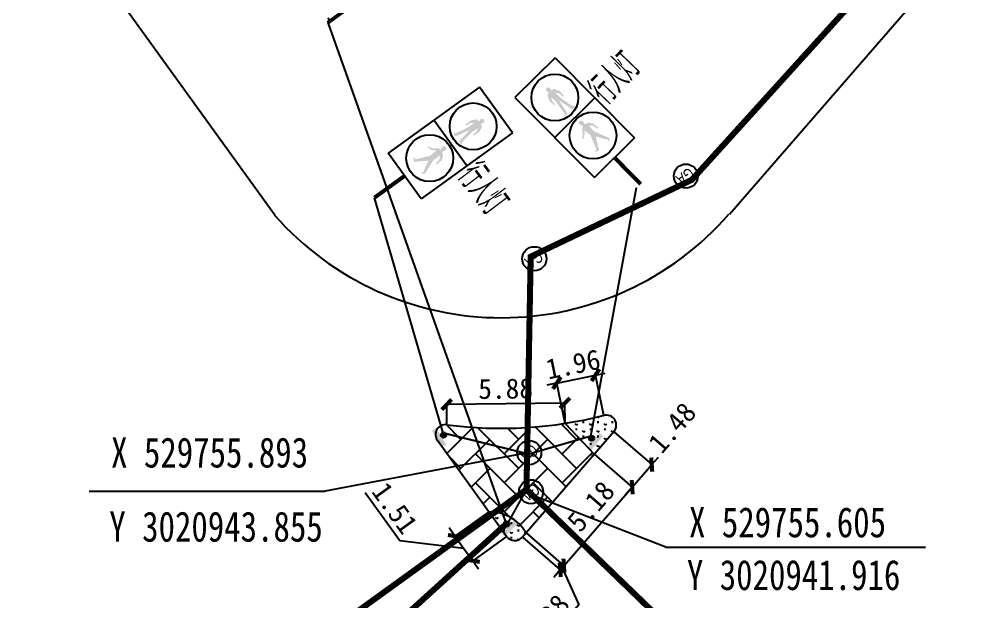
# Model space of a CAD drawing. Extents: x 529560 to 530007, y 3020685 to 3021211.
# Drawn here: x 529730.53 to 529777.95, y 3020936.43 to 3020965.42 of the extents above; entities that cross this region are included whole.
import ezdxf

# ---------------------------------------------------------------- set-up
doc = ezdxf.new("R2010")
doc.units = 0
doc.header["$LTSCALE"] = 0.5
doc.header["$PDMODE"] = 32
doc.linetypes.add('HIDDEN', pattern=[9.525, 6.35, -3.175])
doc.layers.get('0').update_dxf_attribs({"linetype": 'CONTINUOUS'})
doc.layers.get('Defpoints').update_dxf_attribs({"linetype": 'CONTINUOUS'})
for name, color, linetype in [('@-交通信号', 7, 'CONTINUOUS'), ('@-交通管线', 7, 'CONTINUOUS'), ('@-信号标注', 5, 'CONTINUOUS'), ('@-管线标注', 7, 'CONTINUOUS'), ('@-隔离岛', 3, 'CONTINUOUS'), ('ass', 7, 'CONTINUOUS')]:
    doc.layers.add(name, color=color, linetype=linetype)
doc.layers.add('PP-COM', color=7, linetype='CONTINUOUS', lineweight=0)
doc.styles.add('--黑体', font='simhei.ttf')
doc.styles.add('HT', font='rd.shx', dxfattribs={"bigfont": 'ht.shx'})
doc.styles.add('szsjbg', font='simhei.ttf', dxfattribs={"width": 0.7})
doc.styles.add('黑体', font='simhei.ttf')
doc.dimstyles.new('标志标注', dxfattribs={"dimtxt": 1, "dimasz": 0.5, "dimexe": 0, "dimexo": 0, "dimgap": 0.25, "dimtad": 1, "dimzin": 0, "dimdsep": 46, "dimtxsty": '--黑体', "dimblk": 'ARCHTICK', "dimcen": 0.09, "dimadec": 0, "dimazin": 0, "dimtfac": 1, "dimtix": 1, "dimtmove": 2, "dimatfit": 0, "dimfxl": 1, "dimtolj": 1, "dimtzin": 0, "dimarcsym": 0})
pattern_1 = [(90, (-9e-05, 2e-05), (-0.35920999999, 0.35921000001), [0.09525, -0.62317]), (44.999999998, (-9e-05, 2e-05), (-0.35921024483, 0.35921024485), [0.09525, -0.41275]), (134.999999998, (-9e-05, 2e-05), (-0.35921024485, -0.35921024483), [0.09525, -0.41275])]

# ---------------------------------------------------------------- blocks, each defined once
blk = doc.blocks.new('A$C3C3D2F93')
at = {"layer": '@-交通信号', "linetype": 'ByBlock', "lineweight": -3}
for points in [[(0.637, 0.384, 1), (0.372, 0.384, 1)], [(0.956, 0), (0.961, 0.236), (0.005, 0.257), (0, 0.022)]]:
    blk.add_hatch(color=14, dxfattribs=at).paths.add_polyline_path(points)
at = {"layer": '@-交通信号', "color": 14}
blk.add_circle((0.504, 0.384), 0.132, dxfattribs=at)
blk = doc.blocks.new('A$C20262908')
at = {"layer": '@-交通信号'}
h = blk.add_hatch(color=256, dxfattribs=at)
h.paths.add_polyline_path([(1.601, 6.21), (1.706, 6.036), (1.722, 5.788), (1.783, 5.821), (1.804, 6.13), (1.677, 6.402), (1.523, 6.443), (1.539, 6.504), (1.559, 6.569), (1.543, 6.63), (1.502, 6.668), (1.445, 6.684), (1.388, 6.668), (1.347, 6.63), (1.331, 6.569), (1.351, 6.504), (1.367, 6.443), (1.213, 6.402), (1.087, 6.13), (1.107, 5.821), (1.168, 5.788), (1.184, 6.036), (1.29, 6.21), (1.29, 5.821), (1.168, 5.121), (1.123, 5.111), (1.111, 5.044), (1.29, 5.044), (1.445, 5.821), (1.601, 5.044), (1.779, 5.044), (1.767, 5.111), (1.722, 5.121), (1.601, 5.821)])
h.paths.add_polyline_path([(1.341, 3.49), (1.054, 2.775), (0.944, 2.773), (0.925, 2.741), (1.096, 2.633), (1.484, 3.257), (1.792, 2.709), (1.763, 2.677), (1.767, 2.651), (1.81, 2.633), (1.908, 2.713), (1.604, 3.493), (1.618, 3.874), (1.771, 3.714), (1.81, 3.45), (1.876, 3.49), (1.847, 3.801), (1.705, 4.004), (1.535, 4.062), (1.528, 4.106, 0.207228), (1.537, 4.304, 0.071106), (1.522, 4.326, 0.097589), (1.506, 4.338, 0.022233), (1.487, 4.346, 0.040799), (1.476, 4.348, 0.045979), (1.448, 4.351, 0.036358), (1.412, 4.348, 0.028309), (1.393, 4.345, 0.024691), (1.371, 4.338, 0.079385), (1.346, 4.324, 0.12435), (1.335, 4.309, 0.081145), (1.33, 4.289, 0.069556), (1.332, 4.266, 0.00473), (1.334, 4.256, 0.009011), (1.335, 4.251, 0.057142), (1.341, 4.235, -0.068241), (1.346, 4.222, -0.124353), (1.345, 4.202, 0.089456), (1.342, 4.175, 0.014819), (1.344, 4.155, -0.022419), (1.346, 4.134, 0.042847), (1.346, 4.124, 0.182875), (1.348, 4.118, 0.101619), (1.357, 4.113, 0.029922), (1.401, 4.103), (1.401, 4.058), (1.292, 4.033), (1.222, 3.94), (1.111, 3.794), (1.071, 3.758), (0.896, 3.648), (0.949, 3.608), (1.139, 3.707), (1.186, 3.732), (1.292, 3.875)])
for p, q in [((0, 7.463), (0, 1.854)), ((2.805, 7.463), (0, 7.463)), ((2.805, 7.463), (2.805, 1.854)), ((2.805, 4.659), (0, 4.659)), ((2.805, 1.854), (0, 1.854))]:
    blk.add_line(p, q, dxfattribs=at)
at = {"layer": '@-交通信号', "const_width": 0.2, "flags": 128}
blk.add_lwpolyline([(1.402, 1.854), (1.402, 0)], dxfattribs=at)
at = {"layer": '@-交通信号', "color": 1}
blk.add_circle((1.402, 6.061), 1.166, dxfattribs=at)
at = {"layer": '@-交通信号', "color": 3}
blk.add_circle((1.418, 3.384), 1.166, dxfattribs=at)
blk = doc.blocks.new('人行灯')
at = {"layer": '@-交通信号', "rotation": 335.5426217795846}
blk.add_blockref('A$C20262908', (502933.847, 73806.932), dxfattribs=at)
at = {"layer": '@-交通信号', "style": 'HT', "width": 0.6}
blk.add_text('行人灯', height=1.5, rotation=336.8117, dxfattribs=at).set_placement((502938.13, 73809.252))
blk = doc.blocks.new('A$C6DDB773E')
at = {"layer": '@-交通信号'}
for p, q in [((10165, 30), (10165, 0)), ((10165, 30), (10764, 30)), ((10210, 79), (10210, 30)), ((10165, 0), (10764, 0))]:
    blk.add_line(p, q, dxfattribs=at)
blk = doc.blocks.new('_ArchTick')
at = {"color": 0, "linetype": 'ByBlock', "const_width": 0.4}
blk.add_lwpolyline([(-0.5, -0.5), (0.5, 0.5)], dxfattribs=at)
blk = doc.blocks.new('*D193')
at = {"layer": 'Defpoints', "color": 0, "linetype": 'Continuous', "transparency": 16777216}
for p in [(529751.788, 3020946.248), (529751.799, 3020945.243), (529757.677, 3020945.311)]:
    blk.add_point(p, dxfattribs=at)
at = {"layer": 'PP-COM', "color": 0, "linetype": 'Continuous', "lineweight": -2, "transparency": 16777216}
for p, q in [((529757.666, 3020946.316), (529751.788, 3020946.248)), ((529751.799, 3020945.243), (529751.788, 3020946.248)), ((529757.677, 3020945.311), (529757.666, 3020946.316))]:
    blk.add_line(p, q, dxfattribs=at)
at = {"layer": 'PP-COM', "color": 0, "linetype": 'Continuous', "lineweight": -2, "transparency": 16777216, "xscale": 0.5, "yscale": 0.5, "zscale": 0.5}
for p, rotation in [((529751.788, 3020946.248), 180.6584896355752), ((529757.666, 3020946.316), 0.658489635575279)]:
    blk.add_blockref('_ArchTick', p, dxfattribs=dict(at, rotation=rotation))
at = {"layer": 'PP-COM', "color": 0, "linetype": 'Continuous', "transparency": 16777216, "insert": (529754.718, 3020947.032), "char_height": 1, "attachment_point": 5, "rotation": 0.6585, "style": '--黑体'}
blk.add_mtext('\\A1;5.88', dxfattribs=at)
blk = doc.blocks.new('*D194')
at = {"layer": 'Defpoints', "color": 0, "linetype": 'Continuous', "transparency": 16777216}
for p in [(529759.184, 3020947.712), (529759.597, 3020945.707), (529757.677, 3020945.311)]:
    blk.add_point(p, dxfattribs=at)
at = {"layer": 'PP-COM', "color": 0, "linetype": 'Continuous', "lineweight": -2, "transparency": 16777216}
for p, q in [((529757.264, 3020947.317), (529759.184, 3020947.712)), ((529759.184, 3020947.712), (529759.674, 3020947.813)), ((529759.597, 3020945.707), (529759.184, 3020947.712)), ((529757.264, 3020947.317), (529756.774, 3020947.216)), ((529757.677, 3020945.311), (529757.264, 3020947.317))]:
    blk.add_line(p, q, dxfattribs=at)
at = {"layer": 'PP-COM', "color": 0, "linetype": 'Continuous', "lineweight": -2, "transparency": 16777216, "xscale": 0.5, "yscale": 0.5, "zscale": 0.5}
for p, rotation in [((529759.184, 3020947.712), 191.6422226475429), ((529757.264, 3020947.317), 11.64222264754289)]:
    blk.add_blockref('_ArchTick', p, dxfattribs=dict(at, rotation=rotation))
at = {"layer": 'PP-COM', "color": 0, "linetype": 'Continuous', "transparency": 16777216, "insert": (529758.073, 3020948.249), "char_height": 1, "attachment_point": 5, "rotation": 11.6422, "style": '--黑体'}
blk.add_mtext('\\A1;1.96', dxfattribs=at)
blk = doc.blocks.new('*D195')
at = {"layer": 'Defpoints', "color": 0, "linetype": 'Continuous', "transparency": 16777216}
for p in [(529755.733, 3020939.867, 2950.57), (529755.55, 3020939.656), (529757.617, 3020938.23)]:
    blk.add_point(p, dxfattribs=at)
at = {"layer": 'PP-COM', "color": 0, "linetype": 'Continuous', "lineweight": -2, "transparency": 16777216}
for p, q in [((529755.733, 3020939.867), (529757.617, 3020938.23)), ((529755.55, 3020939.656), (529757.434, 3020938.02)), ((529757.617, 3020938.23), (529757.945, 3020938.608)), ((529757.434, 3020938.02), (529757.107, 3020937.642)), ((529757.434, 3020938.02), (529757.617, 3020938.23)), ((529757.434, 3020938.02), (529757.617, 3020938.23)), ((529757.526, 3020938.125), (529758.35, 3020936.286)), ((529758.35, 3020936.286), (529756.214, 3020933.826))]:
    blk.add_line(p, q, dxfattribs=at)
at = {"layer": 'PP-COM', "color": 0, "linetype": 'Continuous', "lineweight": -2, "transparency": 16777216, "xscale": 0.5, "yscale": 0.5, "zscale": 0.5}
for p, rotation in [((529757.434, 3020938.02), 49.0279956646644), ((529757.617, 3020938.23), 229.0279956646644)]:
    blk.add_blockref('_ArchTick', p, dxfattribs=dict(at, rotation=rotation))
at = {"layer": 'PP-COM', "color": 0, "linetype": 'Continuous', "transparency": 16777216, "insert": (529756.712, 3020935.552), "char_height": 1, "attachment_point": 5, "rotation": 49.028, "style": '--黑体'}
blk.add_mtext('\\A1;0.28', dxfattribs=at)
blk = doc.blocks.new('*D196')
at = {"layer": 'Defpoints', "color": 0, "linetype": 'Continuous', "transparency": 16777216}
for p in [(529759.126, 3020943.774), (529761.011, 3020942.138), (529755.733, 3020939.867, 2950.57)]:
    blk.add_point(p, dxfattribs=at)
at = {"layer": 'PP-COM', "color": 0, "linetype": 'Continuous', "lineweight": -2, "transparency": 16777216}
for p, q in [((529759.126, 3020943.774), (529761.011, 3020942.138)), ((529757.617, 3020938.23), (529761.011, 3020942.138)), ((529755.733, 3020939.867), (529757.617, 3020938.23))]:
    blk.add_line(p, q, dxfattribs=at)
at = {"layer": 'PP-COM', "color": 0, "linetype": 'Continuous', "lineweight": -2, "transparency": 16777216, "xscale": 0.5, "yscale": 0.5, "zscale": 0.5}
for p, rotation in [((529761.011, 3020942.138), 49.02799566466442), ((529757.617, 3020938.23), 229.0279956646644)]:
    blk.add_blockref('_ArchTick', p, dxfattribs=dict(at, rotation=rotation))
at = {"layer": 'PP-COM', "color": 0, "linetype": 'Continuous', "transparency": 16777216, "insert": (529758.95, 3020941.186), "char_height": 1, "attachment_point": 5, "rotation": 49.028, "style": '--黑体'}
blk.add_mtext('\\A1;5.18', dxfattribs=at)
blk = doc.blocks.new('*D197')
at = {"layer": 'Defpoints', "color": 0, "linetype": 'Continuous', "transparency": 16777216}
for p in [(529760.099, 3020944.894), (529759.126, 3020943.774), (529761.983, 3020943.258)]:
    blk.add_point(p, dxfattribs=at)
at = {"layer": 'PP-COM', "color": 0, "linetype": 'Continuous', "lineweight": -2, "transparency": 16777216}
for p, q in [((529760.099, 3020944.894), (529761.983, 3020943.258)), ((529759.126, 3020943.774), (529761.011, 3020942.138)), ((529761.011, 3020942.138), (529761.983, 3020943.258)), ((529761.983, 3020943.258), (529762.311, 3020943.635)), ((529761.011, 3020942.138), (529760.683, 3020941.76))]:
    blk.add_line(p, q, dxfattribs=at)
at = {"layer": 'PP-COM', "color": 0, "linetype": 'Continuous', "lineweight": -2, "transparency": 16777216, "xscale": 0.5, "yscale": 0.5, "zscale": 0.5}
for p, rotation in [((529761.983, 3020943.258), 229.0279956646644), ((529761.011, 3020942.138), 49.0279956646644)]:
    blk.add_blockref('_ArchTick', p, dxfattribs=dict(at, rotation=rotation))
at = {"layer": 'PP-COM', "color": 0, "linetype": 'Continuous', "transparency": 16777216, "insert": (529763.004, 3020945.095), "char_height": 1, "attachment_point": 5, "rotation": 49.028, "style": '--黑体'}
blk.add_mtext('\\A1;1.48', dxfattribs=at)
blk = doc.blocks.new('*D199')
at = {"layer": 'Defpoints', "color": 0, "linetype": 'Continuous', "transparency": 16777216}
for p in [(529753.882, 3020940.918), (529754.767, 3020939.691), (529753.085, 3020938.477)]:
    blk.add_point(p, dxfattribs=at)
at = {"layer": 'PP-COM', "color": 0, "linetype": 'Continuous', "lineweight": -2, "transparency": 16777216}
for p, q in [((529749.467, 3020939.462), (529747.737, 3020941.858)), ((529753.882, 3020940.918), (529752.199, 3020939.703)), ((529752.199, 3020939.703), (529751.907, 3020940.108)), ((529752.642, 3020939.09), (529749.467, 3020939.462)), ((529752.199, 3020939.703), (529753.085, 3020938.477)), ((529752.199, 3020939.703), (529753.085, 3020938.477)), ((529754.767, 3020939.691), (529753.085, 3020938.477)), ((529753.085, 3020938.477), (529753.377, 3020938.071))]:
    blk.add_line(p, q, dxfattribs=at)
at = {"layer": 'PP-COM', "color": 0, "linetype": 'Continuous', "lineweight": -2, "transparency": 16777216, "xscale": 0.5, "yscale": 0.5, "zscale": 0.5}
for p, rotation in [((529752.199, 3020939.703), 305.829585835388), ((529753.085, 3020938.477), 125.829585835388)]:
    blk.add_blockref('_ArchTick', p, dxfattribs=dict(at, rotation=rotation))
at = {"layer": 'PP-COM', "color": 0, "linetype": 'Continuous', "transparency": 16777216, "insert": (529749.21, 3020941.099), "char_height": 1, "attachment_point": 5, "rotation": 305.8296, "style": '--黑体'}
blk.add_mtext('\\A1;1.51', dxfattribs=at)
blk = doc.blocks.new('A$C56756BC1')
at = {"layer": '@-交通管线'}
blk.add_circle((0.6, 0.6), 0.6, dxfattribs=at)
at = {"layer": '@-交通管线', "insert": (0.208, 0.914), "char_height": 0.6, "width": 0.64212, "attachment_point": 1, "style": 'szsjbg'}
blk.add_mtext('{\\fArial|b0|i0|c0|p32;GA}', dxfattribs=at)

msp = doc.modelspace()

# ---------------------------------------------------------------- hatches: boundary and pattern name
at = {"layer": '@-隔离岛', "linetype": 'Continuous'}
h = msp.add_hatch(dxfattribs=at)
h.set_pattern_fill('GRASS', color=256, scale=0.02, style=0)
h.set_pattern_definition(pattern_1)
h.paths.add_polyline_path([(529757.677, 3020945.311), (529759.126, 3020943.774), (529760.099, 3020944.894, 0.735606), (529759.597, 3020945.707, -0.023922)])
h = msp.add_hatch(dxfattribs=at)
h.set_pattern_fill('AR-HBONE', color=30, scale=0.01, angle=-2e-09, style=0)
h.paths.add_polyline_path([(529759.126, 3020943.774), (529757.677, 3020945.311, -0.072058), (529751.799, 3020945.243, 0.658215), (529751.328, 3020944.455), (529753.882, 3020940.918, -0.271112), (529755.733, 3020939.867)])
h = msp.add_hatch(dxfattribs=at)
h.set_pattern_fill('GRASS', color=256, scale=0.02, style=0)
h.set_pattern_definition(pattern_1)
h.paths.add_polyline_path([(529754.767, 3020939.691, 0.48341), (529755.55, 3020939.656), (529755.733, 3020939.867, 0.271112), (529753.882, 3020940.918)])

# ---------------------------------------------------------------- linework, layer by layer
at = {"layer": '@-交通信号', "linetype": 'Continuous'}
for p, q in [((529754.763, 3020940.309), (529745.915, 3020965.207)), ((529758.944, 3020944.577), (529761.219, 3020957.049, 1266.72)), ((529751.629, 3020944.774), (529748.193, 3020956.533))]:
    msp.add_line(p, q, dxfattribs=at)
at = {"layer": '@-交通管线', "color": 1, "const_width": 0.3, "flags": 128}
for points in [[(529755.755, 3020942.024), (529755.964, 3020953.603), (529763.978, 3020957.425), (529776.003, 3020970.712)], [(529755.755, 3020942.024), (529735.148, 3020927.146)], [(529780.635, 3020917.958), (529755.755, 3020942.024)]]:
    msp.add_lwpolyline(points, dxfattribs=at)
at = {"layer": '@-交通管线', "color": 6, "const_width": 0.1}
for points in [[(529751.747, 3020944.801), (529755.866, 3020943.783)], [(529758.886, 3020944.661), (529755.866, 3020943.783)], [(529754.858, 3020940.401), (529755.755, 3020942.024)]]:
    msp.add_lwpolyline(points, dxfattribs=at)
at = {"layer": '@-信号标注', "linetype": 'HIDDEN', "ltscale": 0.2, "const_width": 0.3, "flags": 128}
msp.add_lwpolyline([(529754.745, 3020940.307), (529744.397, 3020930.905)], dxfattribs=at)
at = {"layer": '@-管线标注'}
for p, q in [((529755.893, 3020943.855), (529745.754, 3020941.946)), ((529734.02, 3020941.946), (529745.754, 3020941.946)), ((529755.605, 3020941.916), (529762.764, 3020939.144)), ((529775.585, 3020939.144), (529762.659, 3020939.144))]:
    msp.add_line(p, q, dxfattribs=at)
at = {"layer": '@-隔离岛', "linetype": 'Continuous', "flags": 128}
for points in [[(529751.799, 3020945.243, 0.096547), (529759.629, 3020945.715)], [(529760.099, 3020944.894, 0.735615), (529759.597, 3020945.707)], [(529751.799, 3020945.243, 0.658215), (529751.328, 3020944.455)], [(529754.767, 3020939.691, 0.48342), (529755.55, 3020939.656)]]:
    msp.add_lwpolyline(points, format="xyb", dxfattribs=at)
for points in [[(529757.677, 3020945.311), (529759.126, 3020943.774)], [(529754.767, 3020939.691), (529751.328, 3020944.455)]]:
    msp.add_lwpolyline(points, dxfattribs=at)
at = {"layer": '@-隔离岛', "linetype": 'Continuous', "elevation": 1475.285, "flags": 128}
msp.add_lwpolyline([(529760.099, 3020944.894), (529755.55, 3020939.656)], dxfattribs=at)
at = {"layer": '@-隔离岛', "linetype": 'Continuous', "elevation": 2950.57, "flags": 128}
msp.add_lwpolyline([(529755.733, 3020939.867, 0.271112), (529753.882, 3020940.918)], format="xyb", dxfattribs=at)
at = {"layer": 'ass', "color": 0, "linetype": 'Continuous', "flags": 128}
msp.add_lwpolyline([(529743.237, 3020955.662), (529643.888, 3021093.262)], dxfattribs=at)
at = {"layer": 'ass', "color": 0, "linetype": 'Continuous', "elevation": 1475.285, "flags": 128}
msp.add_lwpolyline([(529831.887, 3021031.572), (529796.314, 3020990.79), (529765.841, 3020955.701)], dxfattribs=at)
at = {"layer": 'ass', "color": 0, "linetype": 'Continuous', "flags": 128}
msp.add_lwpolyline([(529743.23, 3020955.671, 0.454169), (529765.82, 3020955.717)], format="xyb", dxfattribs=at)

# ---------------------------------------------------------------- block references
at = {"layer": '@-交通信号', "xscale": 0.0029999996875996, "yscale": 0.0029999996932092, "zscale": 0.0030000000000427, "rotation": 35.92758689412524}
msp.add_blockref('A$C6DDB773E', (529721.221, 3020947.313), dxfattribs=at)
at = {"layer": '@-交通信号'}
for name, p, rotation in [('人行灯', (420529.864, 2524510.259, 1266.72), 69.24248875481521), ('人行灯', (56341.463, 3206097.519), 330.2917772767717), ('A$C3C3D2F93', (529751.038, 3020944.935), 303.5369353786382), ('A$C3C3D2F93', (529758.964, 3020943.944), 50.51331796546504), ('A$C3C3D2F93', (529754.673, 3020939.681), 44.51331798087572)]:
    msp.add_blockref(name, p, dxfattribs=dict(at, rotation=rotation))
at = {"layer": '@-交通管线', "rotation": 214.1049366214369}
for p in [(529763.838, 3020958.44), (529756.306, 3020954.331), (529756.054, 3020944.688), (529756.144, 3020942.741)]:
    msp.add_blockref('A$C56756BC1', p, dxfattribs=at)

# ---------------------------------------------------------------- texts
at = {"layer": '@-管线标注', "style": '黑体', "width": 0.8}
for s, p in [('X 529755.893', (529735.102, 3020943.113)), ('Y 3020943.855', (529735.014, 3020939.429)), ('X 529755.605', (529763.836, 3020939.644)), ('Y 3020941.916', (529763.731, 3020937.021))]:
    msp.add_text(s, height=1.5, dxfattribs=at).set_placement(p)

# ---------------------------------------------------------------- dimensions: what is measured, and where the dimension line sits
at = {"layer": 'PP-COM', "color": 7, "linetype": 'Continuous'}
for p2, distance, picture, middle in [((529759.597, 3020945.707), 2.048, '*D194', (529758.073, 3020948.249)), ((529751.799, 3020945.243), -1.005, '*D193', (529754.718, 3020947.032))]:
    dim = msp.add_aligned_dim(p1=(529757.677, 3020945.311), p2=p2, distance=distance, dimstyle='标志标注', dxfattribs=at)
    dim.commit()
    dim.dimension.update_dxf_attribs({"geometry": picture, "text_midpoint": middle})
for base, p1, p2, picture, middle in [((529761.983, 3020943.258), (529759.126, 3020943.774), (529760.099, 3020944.894), '*D197', (529763.004, 3020945.095)), ((529761.0106, 3020942.1377), (529755.7329, 3020939.8668, 2950.57), (529759.1262, 3020943.7742), '*D196', (529758.9499, 3020941.1864))]:
    dim = msp.add_linear_dim(base=base, p1=p1, p2=p2, angle=229.028, dimstyle='标志标注', dxfattribs=at)
    dim.commit()
    dim.dimension.update_dxf_attribs({"geometry": picture, "text_midpoint": middle, "dimtype": 160})
for base, p1, p2, angle, picture, middle in [((529753.085, 3020938.477), (529753.882, 3020940.918), (529754.767, 3020939.691), 305.8296, '*D199', (529749.321, 3020939.664)), ((529757.617, 3020938.23), (529755.55, 3020939.656), (529755.733, 3020939.867, 2950.57), 49.028, '*D195', (529758.187, 3020936.098))]:
    dim = msp.add_linear_dim(base=base, p1=p1, p2=p2, angle=angle, dimstyle='标志标注', override={"dimtmove": 1}, dxfattribs=at)
    dim.commit()
    dim.dimension.update_dxf_attribs({"geometry": picture, "text_midpoint": middle, "dimtype": 161})

doc.saveas('drawing.dxf')
